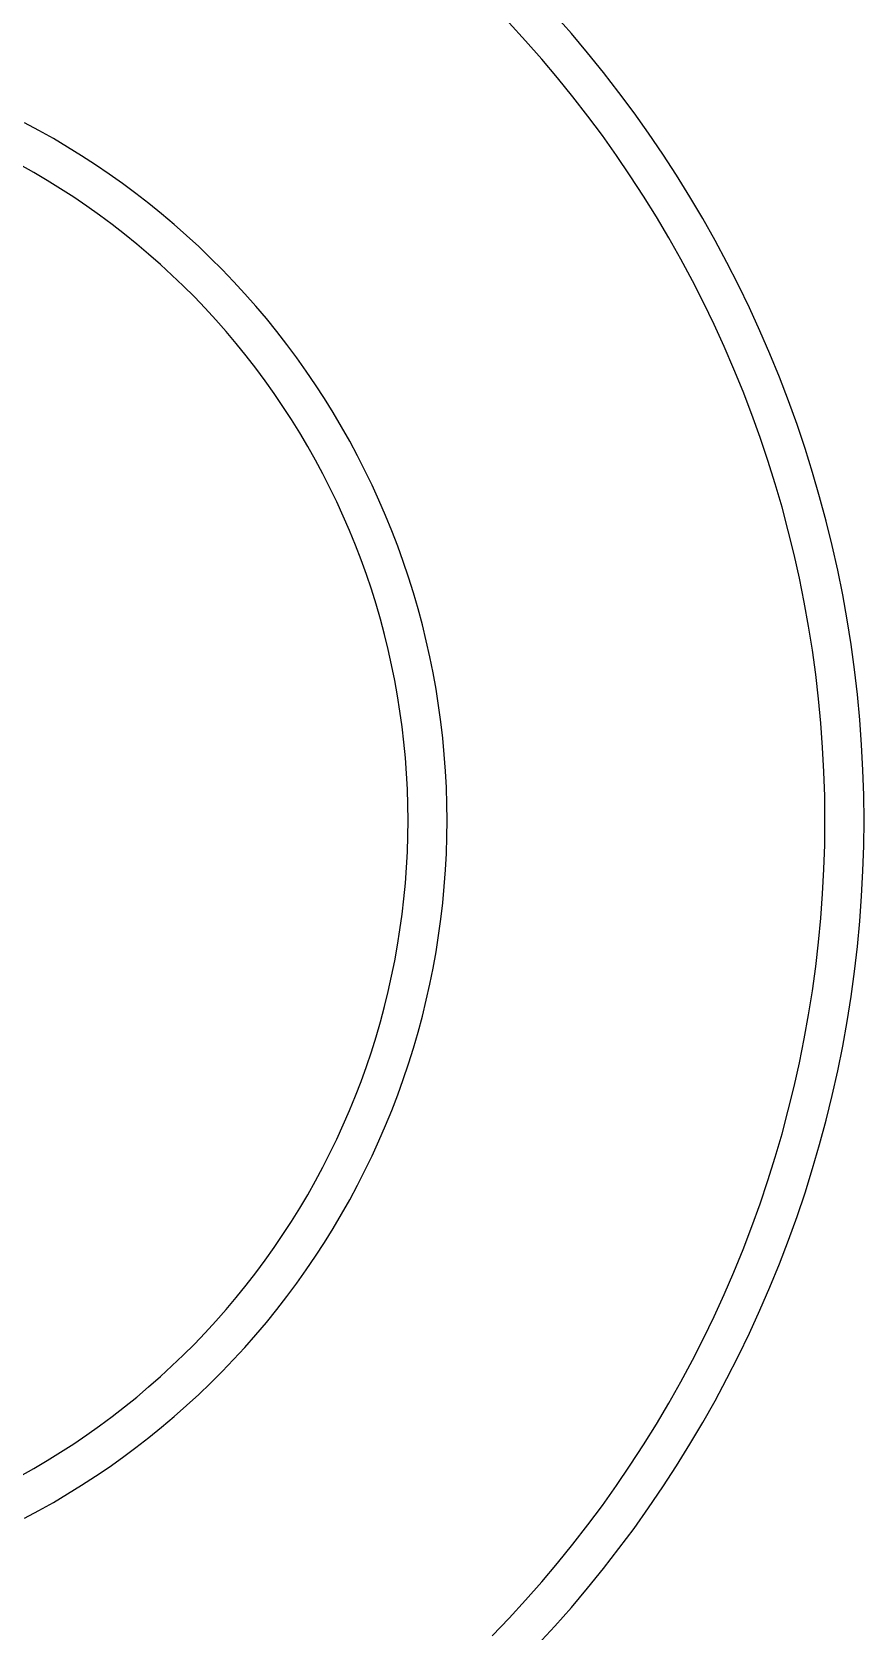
# Model space of a CAD drawing. Header units: metres. Extents: x 0.1 to 21.3, y -11.9 to -0.1.
# Drawn here: x 16.43 to 18.426, y -7.832 to -3.996 of the extents above; entities that cross this region are included whole.
import ezdxf

# ---------------------------------------------------------------- set-up
doc = ezdxf.new("R2010")
doc.units = ezdxf.units.M

msp = doc.modelspace()

# ---------------------------------------------------------------- linework, layer by layer
at = {"layer": 'GROUP2'}
for p, q in [((17.6143, -4.0177), (17.5747, -3.9746)), ((17.724, -4.0003), (17.684, -3.9549)), ((17.653, -4.0616), (17.6143, -4.0177)), ((17.7631, -4.0465), (17.724, -4.0003)), ((17.6908, -4.1063), (17.653, -4.0616)), ((17.8011, -4.0936), (17.7631, -4.0465)), ((17.8382, -4.1414), (17.8011, -4.0936)), ((17.7277, -4.1518), (17.6908, -4.1063)), ((17.8743, -4.1899), (17.8382, -4.1414)), ((17.7635, -4.198), (17.7277, -4.1518)), ((16.4471, -4.2328), (16.4123, -4.2141)), ((17.7984, -4.245), (17.7635, -4.198)), ((17.9093, -4.2392), (17.8743, -4.1899)), ((16.4816, -4.2522), (16.4471, -4.2328)), ((16.5156, -4.2724), (16.4816, -4.2522)), ((17.8323, -4.2928), (17.7984, -4.245)), ((17.9433, -4.2893), (17.9093, -4.2392)), ((16.5492, -4.2932), (16.5156, -4.2724)), ((16.5824, -4.3148), (16.5492, -4.2932)), ((17.8652, -4.3412), (17.8323, -4.2928)), ((17.9763, -4.34), (17.9433, -4.2893)), ((16.4347, -4.3334), (16.402, -4.315)), ((16.4671, -4.3526), (16.4347, -4.3334)), ((16.6151, -4.337), (16.5824, -4.3148)), ((16.499, -4.3724), (16.4671, -4.3526)), ((16.5305, -4.3929), (16.499, -4.3724)), ((16.6474, -4.3599), (16.6151, -4.337)), ((16.6791, -4.3835), (16.6474, -4.3599)), ((17.8971, -4.3903), (17.8652, -4.3412)), ((18.0082, -4.3914), (17.9763, -4.34)), ((16.5616, -4.414), (16.5305, -4.3929)), ((16.7104, -4.4077), (16.6791, -4.3835)), ((16.7411, -4.4326), (16.7104, -4.4077)), ((17.928, -4.44), (17.8971, -4.3903)), ((18.039, -4.4435), (18.0082, -4.3914)), ((16.5923, -4.4358), (16.5616, -4.414)), ((16.6225, -4.4582), (16.5923, -4.4358)), ((16.7713, -4.4582), (16.7411, -4.4326)), ((17.9578, -4.4904), (17.928, -4.44)), ((18.0687, -4.4962), (18.039, -4.4435)), ((16.6522, -4.4812), (16.6225, -4.4582)), ((16.6814, -4.5049), (16.6522, -4.4812)), ((16.801, -4.4843), (16.7713, -4.4582)), ((16.8301, -4.5111), (16.801, -4.4843)), ((16.7101, -4.5291), (16.6814, -4.5049)), ((16.8587, -4.5385), (16.8301, -4.5111)), ((17.9865, -4.5414), (17.9578, -4.4904)), ((18.0973, -4.5495), (18.0687, -4.4962)), ((16.7383, -4.554), (16.7101, -4.5291)), ((16.766, -4.5794), (16.7383, -4.554)), ((16.8867, -4.5664), (16.8587, -4.5385)), ((18.0142, -4.593), (17.9865, -4.5414)), ((18.1247, -4.6035), (18.0973, -4.5495)), ((16.7931, -4.6055), (16.766, -4.5794)), ((16.914, -4.595), (16.8867, -4.5664)), ((16.9408, -4.6241), (16.914, -4.595)), ((18.0407, -4.6451), (18.0142, -4.593)), ((16.8197, -4.632), (16.7931, -4.6055)), ((16.8457, -4.6592), (16.8197, -4.632)), ((16.967, -4.6538), (16.9408, -4.6241)), ((18.1511, -4.6579), (18.1247, -4.6035)), ((16.8711, -4.6868), (16.8457, -4.6592)), ((16.9925, -4.684), (16.967, -4.6538)), ((18.0662, -4.6978), (18.0407, -4.6451)), ((18.1762, -4.7129), (18.1511, -4.6579)), ((16.896, -4.715), (16.8711, -4.6868)), ((16.9203, -4.7438), (16.896, -4.715)), ((17.0174, -4.7147), (16.9925, -4.684)), ((17.0416, -4.746), (17.0174, -4.7147)), ((18.0906, -4.7511), (18.0662, -4.6978)), ((18.2003, -4.7685), (18.1762, -4.7129)), ((16.9439, -4.773), (16.9203, -4.7438)), ((17.0652, -4.7777), (17.0416, -4.746)), ((18.1138, -4.8048), (18.0906, -4.7511)), ((16.967, -4.8027), (16.9439, -4.773)), ((17.0881, -4.81), (17.0652, -4.7777)), ((18.2231, -4.8245), (18.2003, -4.7685)), ((16.9894, -4.8329), (16.967, -4.8027)), ((17.0111, -4.8635), (16.9894, -4.8329)), ((17.1104, -4.8427), (17.0881, -4.81)), ((18.136, -4.859), (18.1138, -4.8048)), ((18.2448, -4.881), (18.2231, -4.8245)), ((17.0323, -4.8946), (17.0111, -4.8635)), ((17.1319, -4.8759), (17.1104, -4.8427)), ((18.1569, -4.9136), (18.136, -4.859)), ((17.0528, -4.9261), (17.0323, -4.8946)), ((17.1528, -4.9095), (17.1319, -4.8759)), ((17.1729, -4.9435), (17.1528, -4.9095)), ((18.2653, -4.9379), (18.2448, -4.881)), ((17.0726, -4.9581), (17.0528, -4.9261)), ((17.1923, -4.978), (17.1729, -4.9435)), ((18.1768, -4.9687), (18.1569, -4.9136)), ((18.2846, -4.9952), (18.2653, -4.9379)), ((17.0917, -4.9904), (17.0726, -4.9581)), ((17.211, -5.0129), (17.1923, -4.978)), ((18.1954, -5.0242), (18.1768, -4.9687)), ((17.1101, -5.0232), (17.0917, -4.9904)), ((17.1279, -5.0563), (17.1101, -5.0232)), ((17.229, -5.0481), (17.211, -5.0129)), ((18.2129, -5.0801), (18.1954, -5.0242)), ((18.3027, -5.053), (18.2846, -4.9952)), ((17.145, -5.0898), (17.1279, -5.0563)), ((17.2462, -5.0837), (17.229, -5.0481)), ((18.3196, -5.1111), (18.3027, -5.053)), ((17.1613, -5.1236), (17.145, -5.0898)), ((17.2626, -5.1197), (17.2462, -5.0837)), ((18.2293, -5.1363), (18.2129, -5.0801)), ((17.177, -5.1578), (17.1613, -5.1236)), ((17.2783, -5.156), (17.2626, -5.1197)), ((18.2444, -5.1928), (18.2293, -5.1363)), ((18.3352, -5.1695), (18.3196, -5.1111)), ((17.1919, -5.1923), (17.177, -5.1578)), ((17.2933, -5.1926), (17.2783, -5.156)), ((18.3497, -5.2282), (18.3352, -5.1695)), ((17.2061, -5.2271), (17.1919, -5.1923)), ((17.3075, -5.2295), (17.2933, -5.1926)), ((18.2584, -5.2497), (18.2444, -5.1928)), ((17.2196, -5.2622), (17.2061, -5.2271)), ((17.3209, -5.2668), (17.3075, -5.2295)), ((18.2711, -5.3068), (18.2584, -5.2497)), ((18.3629, -5.2873), (18.3497, -5.2282)), ((17.2323, -5.2976), (17.2196, -5.2622)), ((17.3335, -5.3043), (17.3209, -5.2668)), ((18.3748, -5.3466), (18.3629, -5.2873)), ((17.2443, -5.3332), (17.2323, -5.2976)), ((17.3453, -5.342), (17.3335, -5.3043)), ((18.2827, -5.3642), (18.2711, -5.3068)), ((17.2556, -5.3691), (17.2443, -5.3332)), ((17.2661, -5.4052), (17.2556, -5.3691)), ((17.3564, -5.38), (17.3453, -5.342)), ((18.2931, -5.4218), (18.2827, -5.3642)), ((18.3855, -5.4061), (18.3748, -5.3466)), ((17.2758, -5.4415), (17.2661, -5.4052)), ((17.3666, -5.4182), (17.3564, -5.38)), ((18.395, -5.4659), (18.3855, -5.4061)), ((17.2847, -5.478), (17.2758, -5.4415)), ((17.376, -5.4566), (17.3666, -5.4182)), ((18.3022, -5.4796), (18.2931, -5.4218)), ((17.2929, -5.5147), (17.2847, -5.478)), ((17.3847, -5.4952), (17.376, -5.4566)), ((18.3102, -5.5376), (18.3022, -5.4796)), ((18.4032, -5.5258), (18.395, -5.4659)), ((17.3004, -5.5516), (17.2929, -5.5147)), ((17.3925, -5.534), (17.3847, -5.4952)), ((17.307, -5.5886), (17.3004, -5.5516)), ((17.3995, -5.5729), (17.3925, -5.534)), ((18.3169, -5.5957), (18.3102, -5.5376)), ((18.4102, -5.5859), (18.4032, -5.5258)), ((17.3129, -5.6257), (17.307, -5.5886)), ((17.4057, -5.612), (17.3995, -5.5729)), ((18.3224, -5.654), (18.3169, -5.5957)), ((18.4158, -5.6462), (18.4102, -5.5859)), ((17.318, -5.6629), (17.3129, -5.6257)), ((17.411, -5.6512), (17.4057, -5.612)), ((17.3223, -5.7003), (17.318, -5.6629)), ((17.4156, -5.6905), (17.411, -5.6512)), ((18.3267, -5.7124), (18.3224, -5.654)), ((18.4203, -5.7065), (18.4158, -5.6462)), ((17.3259, -5.7377), (17.3223, -5.7003)), ((17.4193, -5.7299), (17.4156, -5.6905)), ((18.3298, -5.7708), (18.3267, -5.7124)), ((18.4234, -5.7669), (18.4203, -5.7065)), ((17.3286, -5.7752), (17.3259, -5.7377)), ((17.4222, -5.7693), (17.4193, -5.7299)), ((17.3306, -5.8127), (17.3286, -5.7752)), ((17.4243, -5.8088), (17.4222, -5.7693)), ((18.3316, -5.8294), (18.3298, -5.7708)), ((18.4253, -5.8274), (18.4234, -5.7669)), ((17.3318, -5.8503), (17.3306, -5.8127)), ((17.4255, -5.8483), (17.4243, -5.8088)), ((18.3322, -5.8879), (18.3316, -5.8294)), ((18.426, -5.8879), (18.4253, -5.8274)), ((17.3322, -5.8879), (17.3318, -5.8503)), ((17.4259, -5.8879), (17.4255, -5.8483)), ((17.3318, -5.9255), (17.3322, -5.8879)), ((17.4255, -5.9274), (17.4259, -5.8879)), ((18.3316, -5.9464), (18.3322, -5.8879)), ((18.4253, -5.9484), (18.426, -5.8879)), ((17.3306, -5.9631), (17.3318, -5.9255)), ((17.4243, -5.967), (17.4255, -5.9274)), ((17.3286, -6.0006), (17.3306, -5.9631)), ((17.4222, -6.0065), (17.4243, -5.967)), ((18.3298, -6.0049), (18.3316, -5.9464)), ((18.4234, -6.0089), (18.4253, -5.9484)), ((17.3259, -6.0381), (17.3286, -6.0006)), ((17.4193, -6.0459), (17.4222, -6.0065)), ((18.3267, -6.0634), (18.3298, -6.0049)), ((18.4203, -6.0693), (18.4234, -6.0089)), ((17.3223, -6.0755), (17.3259, -6.0381)), ((17.4156, -6.0853), (17.4193, -6.0459)), ((17.318, -6.1129), (17.3223, -6.0755)), ((17.411, -6.1246), (17.4156, -6.0853)), ((18.3224, -6.1218), (18.3267, -6.0634)), ((18.4158, -6.1296), (18.4203, -6.0693)), ((17.3129, -6.1501), (17.318, -6.1129)), ((17.4057, -6.1638), (17.411, -6.1246)), ((18.3169, -6.18), (18.3224, -6.1218)), ((18.4102, -6.1898), (18.4158, -6.1296)), ((17.307, -6.1872), (17.3129, -6.1501)), ((17.3995, -6.2029), (17.4057, -6.1638)), ((17.3004, -6.2242), (17.307, -6.1872)), ((17.3925, -6.2418), (17.3995, -6.2029)), ((18.3102, -6.2382), (18.3169, -6.18)), ((18.4032, -6.2499), (18.4102, -6.1898)), ((17.2929, -6.2611), (17.3004, -6.2242)), ((17.3847, -6.2806), (17.3925, -6.2418)), ((18.3022, -6.2962), (18.3102, -6.2382)), ((18.395, -6.3099), (18.4032, -6.2499)), ((17.2847, -6.2978), (17.2929, -6.2611)), ((17.376, -6.3192), (17.3847, -6.2806)), ((17.2758, -6.3343), (17.2847, -6.2978)), ((17.3666, -6.3576), (17.376, -6.3192)), ((18.2931, -6.354), (18.3022, -6.2962)), ((18.3855, -6.3696), (18.395, -6.3099)), ((17.2661, -6.3706), (17.2758, -6.3343)), ((17.3564, -6.3958), (17.3666, -6.3576)), ((18.2827, -6.4116), (18.2931, -6.354)), ((17.2556, -6.4067), (17.2661, -6.3706)), ((17.3453, -6.4338), (17.3564, -6.3958)), ((18.3748, -6.4292), (18.3855, -6.3696)), ((17.2323, -6.4782), (17.2443, -6.4426)), ((17.2443, -6.4426), (17.2556, -6.4067)), ((17.3335, -6.4715), (17.3453, -6.4338)), ((18.2711, -6.469), (18.2827, -6.4116)), ((18.3629, -6.4885), (18.3748, -6.4292)), ((17.2196, -6.5136), (17.2323, -6.4782)), ((17.3209, -6.509), (17.3335, -6.4715)), ((18.2584, -6.5261), (18.2711, -6.469)), ((17.2061, -6.5486), (17.2196, -6.5136)), ((17.3075, -6.5462), (17.3209, -6.509)), ((18.3497, -6.5475), (18.3629, -6.4885)), ((17.1919, -6.5835), (17.2061, -6.5486)), ((17.2933, -6.5832), (17.3075, -6.5462)), ((18.2444, -6.583), (18.2584, -6.5261)), ((18.3352, -6.6063), (18.3497, -6.5475)), ((17.177, -6.618), (17.1919, -6.5835)), ((17.2783, -6.6198), (17.2933, -6.5832)), ((18.2293, -6.6395), (18.2444, -6.583)), ((17.1613, -6.6521), (17.177, -6.618)), ((17.2626, -6.6561), (17.2783, -6.6198)), ((18.3196, -6.6647), (18.3352, -6.6063)), ((17.145, -6.686), (17.1613, -6.6521)), ((17.2462, -6.6921), (17.2626, -6.6561)), ((18.2129, -6.6957), (18.2293, -6.6395)), ((18.3027, -6.7228), (18.3196, -6.6647)), ((17.1279, -6.7195), (17.145, -6.686)), ((17.229, -6.7277), (17.2462, -6.6921)), ((18.1954, -6.7516), (18.2129, -6.6957)), ((17.1101, -6.7526), (17.1279, -6.7195)), ((17.211, -6.7629), (17.229, -6.7277)), ((18.2846, -6.7806), (18.3027, -6.7228)), ((17.0726, -6.8177), (17.0917, -6.7854)), ((17.0917, -6.7854), (17.1101, -6.7526)), ((17.1923, -6.7978), (17.211, -6.7629)), ((18.1768, -6.8071), (18.1954, -6.7516)), ((18.2653, -6.8379), (18.2846, -6.7806)), ((17.0528, -6.8497), (17.0726, -6.8177)), ((17.1729, -6.8322), (17.1923, -6.7978)), ((18.1569, -6.8621), (18.1768, -6.8071)), ((17.0323, -6.8812), (17.0528, -6.8497)), ((17.1528, -6.8663), (17.1729, -6.8322)), ((18.136, -6.9168), (18.1569, -6.8621)), ((18.2448, -6.8948), (18.2653, -6.8379)), ((17.0111, -6.9123), (17.0323, -6.8812)), ((17.1104, -6.9331), (17.1319, -6.8999)), ((17.1319, -6.8999), (17.1528, -6.8663)), ((18.2231, -6.9513), (18.2448, -6.8948)), ((16.9894, -6.9429), (17.0111, -6.9123)), ((17.0881, -6.9658), (17.1104, -6.9331)), ((18.1138, -6.971), (18.136, -6.9168)), ((16.9439, -7.0028), (16.967, -6.9731)), ((16.967, -6.9731), (16.9894, -6.9429)), ((17.0652, -6.998), (17.0881, -6.9658)), ((18.0906, -7.0247), (18.1138, -6.971)), ((18.2003, -7.0073), (18.2231, -6.9513)), ((16.9203, -7.032), (16.9439, -7.0028)), ((17.0416, -7.0298), (17.0652, -6.998)), ((18.1762, -7.0628), (18.2003, -7.0073)), ((16.896, -7.0607), (16.9203, -7.032)), ((17.0174, -7.061), (17.0416, -7.0298)), ((18.0662, -7.0779), (18.0906, -7.0247)), ((16.8457, -7.1166), (16.8711, -7.0889)), ((16.8711, -7.0889), (16.896, -7.0607)), ((16.967, -7.122), (16.9925, -7.0918)), ((16.9925, -7.0918), (17.0174, -7.061)), ((18.0407, -7.1306), (18.0662, -7.0779)), ((18.1511, -7.1179), (18.1762, -7.0628)), ((16.8197, -7.1437), (16.8457, -7.1166)), ((16.9408, -7.1517), (16.967, -7.122)), ((18.0142, -7.1828), (18.0407, -7.1306)), ((18.1247, -7.1723), (18.1511, -7.1179)), ((16.766, -7.1963), (16.7931, -7.1703)), ((16.7931, -7.1703), (16.8197, -7.1437)), ((16.914, -7.1808), (16.9408, -7.1517)), ((18.0973, -7.2262), (18.1247, -7.1723)), ((16.7383, -7.2218), (16.766, -7.1963)), ((16.8587, -7.2373), (16.8867, -7.2093)), ((16.8867, -7.2093), (16.914, -7.1808)), ((17.9865, -7.2344), (18.0142, -7.1828)), ((16.6814, -7.2709), (16.7101, -7.2466)), ((16.7101, -7.2466), (16.7383, -7.2218)), ((16.8301, -7.2647), (16.8587, -7.2373)), ((17.9578, -7.2854), (17.9865, -7.2344)), ((18.0687, -7.2796), (18.0973, -7.2262)), ((16.6522, -7.2946), (16.6814, -7.2709)), ((16.801, -7.2915), (16.8301, -7.2647)), ((17.928, -7.3358), (17.9578, -7.2854)), ((18.039, -7.3323), (18.0687, -7.2796)), ((16.5923, -7.34), (16.6225, -7.3176)), ((16.6225, -7.3176), (16.6522, -7.2946)), ((16.7411, -7.3431), (16.7713, -7.3176)), ((16.7713, -7.3176), (16.801, -7.2915)), ((16.5305, -7.3829), (16.5616, -7.3618)), ((16.5616, -7.3618), (16.5923, -7.34)), ((16.7104, -7.368), (16.7411, -7.3431)), ((17.8971, -7.3855), (17.928, -7.3358)), ((18.0082, -7.3843), (18.039, -7.3323)), ((16.499, -7.4034), (16.5305, -7.3829)), ((16.6474, -7.4159), (16.6791, -7.3923)), ((16.6791, -7.3923), (16.7104, -7.368)), ((17.8652, -7.4346), (17.8971, -7.3855)), ((17.9763, -7.4358), (18.0082, -7.3843)), ((16.4347, -7.4423), (16.4671, -7.4232)), ((16.4671, -7.4232), (16.499, -7.4034)), ((16.5824, -7.461), (16.6151, -7.4388)), ((16.6151, -7.4388), (16.6474, -7.4159)), ((17.8323, -7.483), (17.8652, -7.4346)), ((17.9433, -7.4865), (17.9763, -7.4358)), ((16.402, -7.4608), (16.4347, -7.4423)), ((16.5492, -7.4826), (16.5824, -7.461)), ((16.4816, -7.5235), (16.5156, -7.5034)), ((16.5156, -7.5034), (16.5492, -7.4826)), ((17.7984, -7.5307), (17.8323, -7.483)), ((17.9093, -7.5365), (17.9433, -7.4865)), ((16.4123, -7.5617), (16.4471, -7.543)), ((16.4471, -7.543), (16.4816, -7.5235)), ((17.7635, -7.5777), (17.7984, -7.5307)), ((17.8743, -7.5859), (17.9093, -7.5365)), ((17.7277, -7.624), (17.7635, -7.5777)), ((17.8382, -7.6344), (17.8743, -7.5859)), ((17.6908, -7.6695), (17.7277, -7.624)), ((17.653, -7.7142), (17.6908, -7.6695)), ((17.8011, -7.6822), (17.8382, -7.6344)), ((17.7631, -7.7292), (17.8011, -7.6822)), ((17.6143, -7.7581), (17.653, -7.7142)), ((17.724, -7.7755), (17.7631, -7.7292)), ((17.5747, -7.8012), (17.6143, -7.7581)), ((17.684, -7.8208), (17.724, -7.7755)), ((17.5342, -7.8434), (17.5747, -7.8012)), ((17.643, -7.8654), (17.684, -7.8208))]:
    msp.add_line(p, q, dxfattribs=at)

doc.saveas('drawing.dxf')
